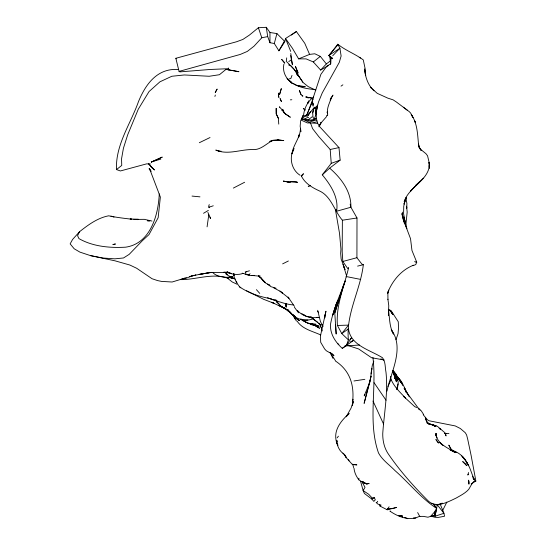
<?xml version="1.0" encoding="UTF-8"?>
<svg xmlns="http://www.w3.org/2000/svg" width="546" height="546" viewBox="0 0 546 546"><rect width="100%" height="100%" fill="white"/><g stroke="black" fill="none" stroke-linecap="round" stroke-linejoin="round"><path stroke-width="0.82" d="M290.725 51.42L285.538 38.493L292.376 48.212L298.628 58.859L306.101 58.893L313.315 61.937L320.652 70.065L326.351 63.93L320.331 56.381L314.796 53.774L309.596 54.395L304.764 43.291L296.369 31.538L285.538 38.493L284.719 41.878L278.897 50.805L274.31 43.482L269.963 42.738L269.97 32.507L266.284 27.3L258.388 27.737L249.392 35.094L242.861 39.442L236.493 41.776L175.846 58.286L179.061 71.389L179.866 71.881L210.176 69.472L227.15 68.748L229.306 69.547L225.976 69.383L219.437 74.713L209.214 76.269L184.371 74.959L171.813 76.269L159.937 81.811L149.051 91.551L138.268 109.227L127.641 134.923L123.423 148.266L121.553 158.784L121.744 165.431L116.496 169.574L120.413 170.959L146.662 163.855L150.416 163.998M327.709 114.387C326.324 108.688 329.559 103.153 331.326 97.905L330.18 100.089L332.978 95.106L330.678 98.451M301.535 175.826L301.508 176.29L303.467 173.73L301.262 175.751C304.764 183.285 312.094 187.551 319.342 190.882C331.272 196.232 334.295 210.954 342.376 220.222L342.192 251.726L342.82 261.473L347.754 268.577L348.648 267.663C344.076 286.711 335.79 305.398 337.421 325.464L341.769 333.579L348.396 339.885L346.382 345.509L342.26 348.362C335.394 342.144 329.811 333.831 330.535 324.167C333.306 309.077 340.076 295.236 345.229 280.903L334.794 313.029L336.159 334.063L335.633 324.72M350.177 204.143L350.901 207.248L357.002 217.984L356.92 257.705L361.827 264.046L363.336 264.687C360.449 290.192 345.809 313.67 348.396 339.885M402.354 216.052L402.382 212.162M344.56 454.736L346.376 457.603L344.56 454.736L345.679 457.009L352.45 464.612L356.859 464.905L354.047 464.387M327.627 115.404L327.634 114.919L326.515 115.718M278.453 96.41L278.576 93.223L278.453 96.41L278.924 97.488L278.487 94.417M325.457 315.561L325.498 313.206L324.563 317.663L325.962 311.227L320.441 335.981L320.72 342.335L324.665 349.003L326.317 350.764L332.65 354.374M388.431 313.697L388.383 315.335L388.772 305.671L387.913 299.235M388.479 312.059L388.527 310.421C389.748 318.414 389.359 326.856 393.509 334.111L391.229 329.634C404.893 348.157 390.875 371.84 387.005 391.1M300.443 129.068C300.013 138.077 293.025 145.004 291.967 153.876L293.994 148.553C288.779 157.296 291.346 169.792 300.068 175.252M331.012 58.299L330.774 63.746L326.74 66.284L320.871 74.345L312.517 99.836L312.783 104.081M225.976 69.383L238.964 71.71L228.228 69.813L228.303 68.107M423.191 414.728L427.532 419.888L429.019 420.761L455.241 425.928L460.312 428.494L465.281 432.732L466.605 434.957L467.697 439.189L471.137 455.548L475.805 480.651L475.853 481.388L474.774 481.244C471.635 482.882 470.57 486.684 468.645 489.455C465.219 493.256 460.483 495.563 456.108 498.082C447.338 502.231 435.319 509.077 427.218 499.918C413.267 485.94 400.122 471.048 388.875 454.791C384.384 448.607 382.65 441.134 382.746 433.579C384.111 413.151 388.172 392.786 385.988 372.263C384.964 367.465 385.729 361.78 382.487 357.746C370.318 349.986 350.546 345.625 348.505 328.856L341.769 333.579L348.525 325.116L337.421 325.464M438.888 504.299L442.267 503.146L440.329 504.408L443.939 513.308L434.964 516.25L436.704 508.449C420.959 498.15 409.084 482.91 394.956 470.577C389.366 464.776 382.425 460.189 378.501 452.968C367.765 422.208 376.829 389.237 372.938 357.589M283.893 64.189C281.238 76.911 293.113 87.428 305.282 86.712L298.266 85.517M406.784 208.197L406.893 203.358L405.815 197.898M116.496 169.574C115.377 144.936 130.562 123.997 138.452 101.679C145.645 84.064 157.48 67.813 178.562 69.533M363.363 481.654L361.466 481.579L358.804 479.804L358.934 478.207M312.79 105.31L312.933 103.624M352.279 405.726L352.866 399.228L352.771 400.525C354.108 384.159 349.611 370.345 335.415 360.995M371.027 373.867L371.86 368.495L370.379 379.763L364.121 403.371L371.048 376.112L369.717 382.514L364.196 395.836L365.015 394.43M228.228 69.813L228.412 68.168M286.261 61.794L286.718 57.869M405.794 225.382L407.18 212.107L406.565 206.183L406.743 208.04M329.661 168.161C341.073 178.051 351.324 191.421 350.901 207.248L336.616 211.234C338.902 197.584 330.617 184.835 322.276 174.836L329.661 168.161L340.138 160.128L338.984 147.597L319.997 127.034L317.656 123.348L316.4 118.496L316.182 114.025L316.857 108.313L318.468 102.109L322.242 92.936L339.284 62.374L341.127 55.999L339.912 48.232L337.783 44.219L328.904 55.753L330.371 56.47M346.403 276.044L346.3 276.918L346.246 276.556L360.694 279.416M303.515 115.8C304.088 108.538 307.541 101.283 313.643 97.092M159.261 193.898C158.333 215.213 150.443 243.564 125.703 247.174C109.903 248.096 92.881 246.594 78.945 238.609L77.573 235.722L79.511 231.743C88.152 224.911 97.611 217.881 108.681 215.806C116.271 217.41 123.969 218.318 131.688 219.205M207.084 226.836L208.79 214.796M291.612 60.545L292.41 64.783L290.861 55.296L291.359 59.671M371.273 372.29L372.249 365.636L373.792 361.138M412.899 265.37L414.83 265.056L416.182 263.957L416.298 261.507M236.548 282.773L234.439 277.907L233.749 275.245L233.961 273.942M316.018 113.548L316.857 108.313M313.063 106.217L313.486 103.72M316.045 113.466L317.54 105.166L315.138 108.333M298.805 137.032L299.256 134.609L298.676 136.978M314.926 108.408L315.185 107.118L313.356 108.497L308.067 115.213M352.805 404.013L353.317 401.508L351.051 408.149L346.178 416.796L349.14 413.527C339.837 421.648 331.586 432.855 337.926 445.345L336.295 440.786L337.667 441.148L336.302 441.236M396.922 389.441C398.075 385.469 399.611 380.896 395.987 377.614M396.751 389.359L397.911 383.94M312.721 112.838L313.848 108.142L312.721 112.838L312.967 117.206L314.032 118.871M274.31 43.482L276.924 33.579L269.97 32.507M214.906 96.465L215.336 95.045M334.794 313.029L343.83 283.995M306.094 116.271L312.64 101.331M209.234 204.559L208.668 206.327L209.548 207.739M468.591 472.522L467.772 475.075L468.468 474.215M291.994 75.409L290.82 78.535L288.943 78.952M313.841 120.175L316.182 114.025M372.201 498.054L371.819 499.058L373.853 501.392L375.3 499.836L374.358 497.699L372.201 498.054L368.673 494.26L363.124 490.574L360.551 481.217M306.811 115.588L312.066 101.071L313.267 98.949M396 339.68L398.034 333.708L398.519 328.064L398.28 321.765L391.045 310.572L388.295 309.309M301.747 118.741L303.098 115.595L305.528 115.82L301.747 118.741L310.49 122.932L317.656 123.348L301.747 118.741L316.776 121.014M305.917 116.237L306.579 114.742L305.562 115.65M435.449 435.012L436.193 433.408L436.124 435.722L436.882 437.94L435.817 433.749C436.882 443.768 447.679 447.836 455.146 452.375L450.088 449.924L456.279 452.416L453.248 451.378M318.994 126.836L321.15 122.379L319.117 126.078M442.478 510.831L446.853 502.088M337.783 300.846L336.561 303.221L332.848 314.905L336.561 303.221L337.858 301.071M387.947 386.384L390.82 380.173L390.8 376.33M215.281 92.397L217.151 89.059L215.254 92.451M278.897 50.805L284.384 41.052L276.924 33.579M307.548 116.428L309.118 113.698M319.123 126.249L321.164 122.754L326.74 116.421M390.636 511.199L389.878 511.063C398.014 516.864 409.78 521.369 419.308 516.393L423.471 516.38L427.934 517.205L430.61 516.373L434.391 512.107L436.704 508.449L432.753 503.589L431.333 503.61M377.709 501.276L376.774 502.702L376.092 502.443L377.914 504.108L381.094 505.077L380.023 506.094L387.046 509.711L396.649 507.377L392.983 508.531L388.861 508.947L387.66 508.558M346.382 345.509L351.508 337.851L349.877 339.708M313.93 108.982L315.185 107.118L316.305 114.551M387.046 509.711L389.114 506.777M429.497 164.503C428.671 180.624 408.852 186.766 404.197 201.672L406.354 197.693L404.006 204.122L405.173 200.034L403.74 206.265L403.596 213.718L405.48 224.078M308.183 114.844L310.688 111.561M249.167 274.802L245.052 274.051L249.167 274.802L250.041 273.655M337.141 437.831L338.424 436.186M322.276 174.836L331.238 163.35L340.138 160.128M332.705 55.781L339.912 48.232L328.753 55.521L337.346 45.441M411.786 189.831L410.469 191.312L414.851 186.439M79.511 231.743L72.584 239.462L70.147 243.85L74.167 248.758L79.921 252.122L90.479 255.61L115.049 260.831L129.88 265.042L136.671 268.27L152 278.706L157.596 280.596L161.589 281.408L172.113 282.009L184.725 278.194M269.963 42.738L267.697 36.596L261.787 37.776L254.047 46.171L247.263 51.447L240.199 54.457L179.061 71.389M401.713 516.311L402.45 515.533L398.751 515.629L401.713 516.311L402.661 517.205L401.556 515.977M245.488 272.584L246.499 271.628M423.471 178.153L415.315 185.797L419.833 181.565M387.769 509.889L388.861 508.947M291.359 35.053L296.369 31.538M313.315 61.937L320.331 56.381M326.351 63.93L330.385 60.899M288.773 61.548L291.407 59.821M341.045 86.138L342.881 84.828M342.26 348.362L353.651 340.335L350.593 341.796M439.762 504.797L440.329 504.408M308.176 119.792L312.128 116.858M315.117 119.335L316.4 118.496L310.947 120.297M471.171 483.94L475.341 481.258C471.505 475.088 470.748 467.335 466.059 461.588L468.441 465.718C465.397 457.862 459.077 451.911 450.825 449.972L454.033 451.856M288.384 260.988L282.637 263.875M203.522 213.302L208.354 210.401M320.652 70.065L328.487 65.52M374.358 497.699L371.819 499.058L364.4 493.475L363.124 490.574L365.021 487.312L361.902 481.606L367.137 483.913L369.13 483.428L366.721 483.954L362.496 482.678M303.972 119.356L307.33 117.608L308.667 117.526M233.354 188.09L244.622 182.255M199.338 142.724L210.026 137.524M308.879 186.118L310.258 185.456L308.224 186.432M413.158 265.342C400.887 270.25 391.926 281.313 387.421 293.495L388.745 290.103L387.885 294.103L387.953 299.549M298.628 58.859L309.596 54.395M208.558 207.35L213.274 205.787M186.343 277.621L180.883 279.525L186.022 278.248L193.516 275.375L190.274 276.385M313.233 318.687C303.829 322.7 292.895 318.011 287.715 309.514L292.349 314.516L288.964 311.418L290.745 312.865M151.331 161.957L160.858 159.084M473.792 481.695L475.341 481.258M245.161 272.017L249.481 270.802M272.98 140.554L269.772 141.428L272.079 140.725C265.827 144.103 260.367 150.252 252.621 149.563C240.383 149.345 227.737 155.269 215.793 150.082L219.977 151.303L218.632 151.317L221.069 151.181M189.435 276.754L195.857 275.041L194.874 275.266L209.698 272.597L212.012 272.379L199.174 274.399L209.698 272.597L227.505 272.481M342.82 261.473L356.92 257.705M258.606 276.242L259.466 276.406L258.388 276.037L260.06 275.866M357.596 266.12L363.336 264.687M301.01 131.654L300.15 126.235L300.662 120.796L303.098 115.595L301.685 120.373L307.384 122.932L310.49 122.932L312.599 128.644L318.803 136.65L330.194 149.495L338.984 147.597M430.61 516.373L435.251 515.465L435.169 513.868M435.251 515.465L430.951 516.223L435.005 517.28L438.254 517.424L444.553 516.229L443.939 513.308L437.319 504.866L434.964 516.25L434.916 513.861L435.251 515.465L434.391 512.107M241.81 273.819C236.773 275.129 231.456 274.433 226.952 271.812L231.251 273.444L223.778 272.161M342.376 220.222L357.002 217.984M353.958 380.972L364.865 379.327M448.935 433.415L444.492 433.524M345.987 345.57L347.515 345.365L358.633 348.949L371.533 357.712L384.015 359.985L380.821 358.879M272.659 140.356L278.515 140.008L272.809 140.363M302.204 95.919L302.928 96.021M257.951 276.01L251.57 275.416M344.703 345.98L359.527 345.038M290.322 99.836L291.83 99.741M232.303 277.095L229.75 277.211L232.732 277.109M180.46 279.627C196.567 279.798 213.131 272.345 228.808 278.651M147.652 220.83L149.863 220.837L147.365 220.748M242.663 273.594L244.178 273.416M302.429 320.011L307.855 320.031M297.222 182.036L287.332 181.893L283.463 181.135L284.8 181.449M138.281 219.212L130.18 219.021L131.852 219.219M296.198 181.934L290.649 181.504M413.342 518.052L415.84 518.106M224.563 272.195L227.696 272.345M319.301 317.506L316.857 317.39L318.113 317.369C310.469 318.584 302.525 316.175 297.277 310.374M136.172 219.519L137.885 219.615L133.879 219.437L144.335 219.335L151.959 221.062M252.409 275.484L254.088 275.628L248.45 275.327L245.052 274.051M276.522 300.232L273.751 300.007L268.687 298.307M277.559 139.872L283.763 140.602L277.566 139.899M192.035 196.075L199.972 196.853M436.568 505.023L437.844 505.152M296.819 182.316L296.191 182.255L297.481 182.521M315.397 89.667C307.719 88.841 299.665 87.824 293.154 83.34M444.437 433.531L446.567 433.763L445.038 433.265M293.209 304.961C284.268 304.149 275.873 300.402 267.458 297.782M270.98 298.71C259.937 296.867 248.887 293.161 239.523 286.889M287.332 181.893L290.192 182.344L283.463 181.135M226.064 274.29L230.05 276.515L232.105 276.856M230.05 276.515L232.084 276.842M305.89 96.97L311.786 98.089L305.89 96.97L308.367 98.041M90.479 255.61L102.812 258.026L114.844 258.838L123.498 257.971L129.184 254.361L142.322 240.738L149.024 234.555L158.156 217.724L160.36 197.065L149.584 168.789M428.487 423.853L433.278 425.109L435.353 426.665L433.115 425.013L435.961 425.825L433.115 425.013L434.814 425.921L427.272 422.993M261.554 278.48L263.022 280.726L265.759 283.162L269.99 285.435L267.615 284.091L270.877 286.657L276.105 288.247M309.568 323.437L313.431 324.365L307.808 323.184L304.013 321.062L307.808 323.184M242.117 273.177L243.673 273.601M414.557 261.657L416.209 262.107M309.814 317.226L306.006 316.168L301.836 313.677M228.883 277.109L234.541 278.617L230.658 277.675L232.105 278.016C225.655 276.713 218.216 277.798 213.049 272.863M228.719 277.081L230.016 277.477M427.027 423.007L437.592 426.399L440.649 429.525L439.223 428.044M317.642 325.716L319.144 326.194L311.084 324.604L308.49 323.014M110.954 216.107L114.025 217.083M230.002 276.488L232.569 277.361L230.282 276.549L235.319 279.149M288.534 64.906L290.868 65.704L294.499 69.724L303.05 82.48L294.41 69.711L287.039 62.026M428.446 423.648L429.791 424.187L426.569 421.887M320.741 334.964C312.524 331.156 302.395 329.17 297.113 321.123M228.624 278.071L227.211 277.484L228.549 278.16M315.786 90.192L308.121 86.555L303.549 82.883M416.796 407.541L414.789 406.688L403.426 396.246L405.569 398.123C399.959 392.11 393.557 386.247 390.67 378.392M404.763 517.417L407.78 518.7M359.227 57.439L360.572 58.019M273.491 287.694L280.214 291.352L282.562 293.243L281.327 292.103M236.923 284.173L232.309 282.023L228.685 279.163L227.218 277.15M286.138 309.056L271.546 302.238L274.433 303.501L263.575 299.283L246.567 290.765M310.688 316.96L312.571 317.861L311.227 317.096M306.361 322.372L302.846 320.679L300.955 319.103M283.797 307.719L285.305 308.456M461.411 455.917L462.851 456.613M361.902 481.606L366.721 483.954M285.544 308.708L279.04 305.501L285.585 308.92M427.341 423.218L428.787 423.983M330.623 64.285L329.955 57.432L332.186 58.627M281.811 110.326L283.217 111.084C284.289 114.312 287.96 115.226 290.329 117.26L284.145 112.899L282.678 109.261L283.217 111.084L279.402 106.804L279.607 107.159M175.846 58.286L176.672 58.756M315.431 325.873L319.601 328.269L315.697 325.785M329.955 57.432L332.145 58.75M286.309 309.302L287.64 310.128M337.626 343.618L338.841 344.376M303.747 314.728L305.118 315.602M287.401 310.421L289.946 312.053M284.684 308.265L286.746 309.596M258.388 276.037L261.268 277.962L258.92 276.126M309.91 316.782L311.043 317.554M311.316 317.676L317.492 322.249L320.871 325.464L318.891 323.075L320.809 326.044M328.753 55.521L332.691 58.265M418.229 408.312L421.246 410.831L423.716 414.653M453.999 451.672L451.003 448.867L448.819 445.106L449.884 447.427M314.851 325.163L318.12 327.573M294.724 316.12L292.813 314.708L296.376 320.987M292.97 314.974L295.461 316.81M289.332 80.515L291.243 81.927M343.53 453.699C339.141 450.894 337.291 445.659 336.295 440.786M317.492 322.249L310.927 317.035M403.371 107.214L407.439 110.306M290.588 312.776L280.494 305.678L275.71 300.348M240.827 287.769L239.441 286.664L237.278 283.551L236.377 281.163M330.774 353.009L333.975 355.562L329.852 352.368M305.234 110.019L303.323 108.456L305.03 109.964M296.615 74.379L298.696 76.215L297.249 74.01M279.927 291.045L288.916 298.198L288.076 297.051L294.492 306.388M300.873 318.939L301.999 319.949M288.964 311.418L291.544 313.773M439.851 428.344L445.024 432.882L446.096 435.926L445.324 434.793M442.178 444.772L439.646 442.417L441.605 444.348M427.347 422.645L428.303 423.546L426.849 421.785L425.873 419.355L426.849 421.785M300.962 94.492L299.358 90.411L300.962 94.492L302.614 96.062M397.809 378.31L400.034 380.576M394.922 373.225L396.287 374.583L392.977 370.638M418.359 408.285L420.004 409.93M371.662 88.438L370.495 87.258L377.238 93.339L387.824 98.144L393.12 99.857L396.505 102.102L409.261 111.664L410.64 113.083L413.001 117.567L411.234 114.53C417.806 123.587 417.499 135.749 418.768 146.471L418.55 144.943M463.308 457.746L465.172 459.657L462.687 457.091L466.229 461.507L467.895 464.728M342.895 453.207L344.553 454.995L344.055 454.095M262.066 279.047L265.138 282.425L258.838 276.256M276.651 301.706L278.897 304.197M284.814 62.933L281.654 59.391L284.671 63.186M256.422 289.653L259.753 293.4M397.87 378.173L401.788 383.278L397.358 376.965L401.173 382.623L398.007 377.812L400.573 381.552M225.607 272.986L227.163 274.761L225.368 272.263M441.946 444.403L442.922 445.529M275.054 299.768L277.689 302.866L275.737 300.28M399.14 379.026L396.26 375.607C401.044 380.228 404.354 386.077 406.279 392.431L404.518 387.933L406.361 391.762M395.092 374.815L396.969 377.095M151.242 171.314L149.065 168.714L150.355 170.291M395.065 375.034L401.836 382.487L402.682 385.264L400.593 381.183M374.003 90.793C367.806 85.169 365.41 77.02 364.489 68.967L365.677 75.696L365.301 69.485L363.274 59.903C355.33 53.993 345.611 50.539 337.783 44.219L337.878 44.813M393.045 370.591L401.358 381.77L400.027 380.125M395.427 375.232L393.311 372.229L397.706 377.9M392.465 372.079L395.079 375.409M398.007 377.812L400.006 380.398M148.416 163.445L151.365 167.26L154.45 169.977L148.403 163.513M406.053 391.598L419.287 409.48M282.596 110.278L285.503 114.087M392.99 370.659L395.011 373.321M395.83 379.559L396.355 381.75L395.83 379.559L394.383 377.641L395.946 379.716M294.396 307.241L298.532 312.824M392.683 370.666L395.713 375.095M395.584 377.088L393.618 374.365L397.392 380.132L394.69 375.593L397.181 379.34L396.184 377.757L397.522 380.692M317.704 311.336L318.55 312.51M330.35 352.764L335.305 360.483M276.324 300.471L277.6 302.293L276.269 300.3M374.058 382.685L386.042 400.225M296.915 71.253L297.809 72.57M393.413 371.942L394.765 373.962L392.99 371.178M473.089 478.228L473.867 479.402M404.231 388.37L407.725 393.768M473.177 477.75L474.488 479.791L472.502 476.365M404.129 388.22L409.288 396.846M294.86 316.503L296.034 318.366L299.351 320.604L296.034 318.366L294.594 316.127M418.898 146.942L421.171 150.464L418.475 146.26M322.836 325.825L322.072 324.515L322.898 326.624M417.649 512.571L419.826 516.55M278.378 118.339L276.249 113.93L276.18 108.401L276.249 113.93L278.378 118.339L278.76 124.126M292.881 314.755L293.837 316.632M292.909 314.817L294.997 318.932M322.802 326.528L320.359 321.273L317.697 310.292M330.903 354.238L332.985 358.367M296.478 69.608L297.904 72.434M348.307 459.357L349.058 460.885M450.232 448.143L450.935 449.583M353.678 467.594L352.634 464.12M373.034 401.071L383.497 423.935M379.347 504.545L380.023 506.094M297.98 72.359L295.447 66.394L297.925 73.683M207.896 212.421L210.476 218.591L210.142 217.042M343.011 264.387L345.011 269.642L341.154 259.138L340.67 253.351L340.95 249.167L339.516 233.279L335.435 209.719L336.616 211.234L336.5 209.76M403.166 219.199L410.531 238.704L411.971 250.484L416.803 262.326M358.804 479.804C356.292 476.412 354.415 472.597 353.992 468.27M404.333 223.178L401.924 213.602L403.392 219.417L406.893 228.733L403.951 217.076L405.309 223.3M327.368 112.681L327.102 111.971L327.539 113.145M425.307 417.574L426.774 421.648M258.388 27.737L261.787 37.776M429.286 163.834L428.863 162.503L429.449 165.595L429.34 163.977L429.081 166.257L429.497 163.957L427.559 155.801L425.969 153.713L420.045 148.867L418.523 144.096M343.461 265.52L346.184 274.679M315.301 110.647L316.38 114.687M321.307 327.818L322.29 330.965M307.651 102.17L308.012 103.61M233.831 273.88L234.152 275.457L233.941 274.065M290.772 53.515L291.004 54.716M402.361 213.773L403.392 219.417M286.206 307.412L285.749 303.426M266.284 27.3L267.697 36.596M324.795 317.847L324.583 316.195L324.774 317.731M308.592 100.819L308.756 102.389M330.194 149.495L331.238 163.35M434.821 506.681L434.705 504.292L434.759 506.681M233.688 273.607L233.749 275.245M429.306 165.97L429.299 168.086L429.306 165.97M468.946 482.022L468.932 484.159L468.605 480.159L468.946 482.022M285.886 303.76L286.077 306.504L285.886 303.76M281.272 88.705L279.566 94.492L281.272 88.705M162.135 157.152L151.358 162.046L162.135 157.152M115.322 244.021L112.995 244.526L115.322 244.021M315.936 324.276L311.186 324.031L315.936 324.276M315.424 325.648L310.401 323.928L315.424 325.648M321.43 327.423L320.557 326.801L321.43 327.423M390.697 311.043L389.428 310.114L393.127 314.578L390.697 311.043M292.403 83.565L287.155 78.726L292.403 83.565M465.499 464.127L462.687 461.547L466.653 465.588L465.499 464.127M438.431 442.929L435.967 439.626L438.431 442.929M392.055 313.029L391.523 312.073L392.827 314.516L392.055 313.029M415.24 121.874L414.619 120.755L415.349 122.481L415.24 121.874M281.367 101.447L280.139 98.655L281.367 101.447"/></g></svg>
